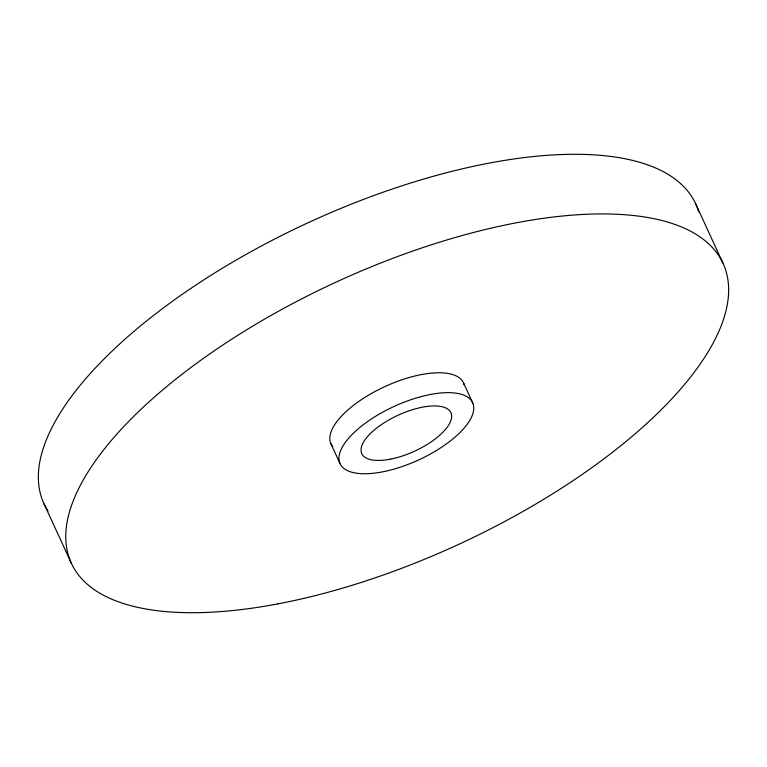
<?xml version="1.0" encoding="UTF-8"?>
<svg xmlns="http://www.w3.org/2000/svg" width="767" height="767" viewBox="0 0 767 767"><rect width="100%" height="100%" fill="white"/><g stroke="black" fill="none" stroke-linecap="round" stroke-linejoin="round"><path stroke-width="1.15" d="M695.448 203.341L722.869 262.976M463.69 383.308L472.836 403.183A72.942 29.434 -24.7 0 1 382.771 471.82A72.942 29.434 -24.7 0 1 363.472 424.582A72.942 29.434 -24.7 0 1 472.836 403.183M330.74 443.326L339.877 463.201M44.131 504.024L71.552 563.659M46.221 508.07A358.688 144.742 -24.7 0 1 313.291 220.359A358.688 144.742 -24.7 0 1 698.67 211.865M48.005 510.995A358.688 144.742 -24.7 0 1 46.797 509.048M332.657 446.509A72.942 29.434 -24.7 0 1 383.989 386.999A72.942 29.434 -24.7 0 1 464.256 385.082M277.98 603.859A358.688 144.742 -24.7 0 0 724.642 267.165A358.688 144.742 -24.7 0 0 189.018 368.927A358.688 144.742 -24.7 0 0 277.98 603.859M390.508 459.145A49.021 19.779 -24.7 0 0 451.025 413.029A49.021 19.779 -24.7 0 0 377.537 427.401A49.021 19.779 -24.7 0 0 390.508 459.145"/></g></svg>
